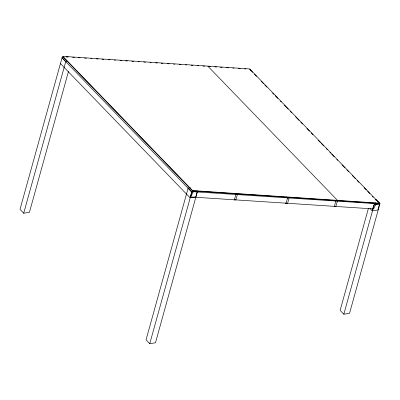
<?xml version="1.0" encoding="UTF-8"?>
<svg xmlns="http://www.w3.org/2000/svg" width="400" height="400" viewBox="0 0 400 400"><rect width="100%" height="100%" fill="white"/><g stroke="black" fill="none" stroke-linecap="round" stroke-linejoin="round"><path stroke-width="0.6" d="M63.785 57.41L62.075 57.67L20 209.38L23.705 213.215L29.415 212.35L68.48 71.475M23.705 213.215L65.78 61.505L62.075 57.67M188.125 188.13L146.05 339.84L149.755 343.675L155.465 342.81L197.535 191.1L191.83 191.965L188.125 188.13L190.405 187.785M191.71 192.02L197.42 191.155L195.815 196.935L190.11 197.8L191.71 192.02L62.035 57.81L63.745 57.55M149.755 343.675L191.83 191.965M235.93 194.245L234.33 200.025L235.925 199.785L237.53 194L235.93 194.245L235.065 193.345M287.58 197.905L289.18 197.66L287.575 203.44L285.975 203.685L287.58 197.905L286.71 197.005M337.55 200.41L335.945 206.19L334.35 206.435L335.95 200.65L337.55 200.41L207.875 66.195M368.42 208.335L340.125 310.38L343.83 314.215L349.535 313.35L380 203.505L376.295 199.665L375.15 199.84M372.16 210.835L373.76 205.055L379.47 204.19L377.865 209.97L372.16 210.835L369.99 208.59M343.83 314.215L374.29 204.37L380 203.505M379.46 203.19L192.565 190.575L192.425 190.865L379.325 203.485L379.46 203.19L249.75 68.94L62.85 56.325L62.715 56.615L193.235 191.695L376.1 203.675L373.63 208.925L190.765 196.945L193.235 191.695M66.64 56.98L67.78 56.805M65.78 61.505L67.49 61.245M66.45 56.87L68.32 56.995M72.68 57.29L74.55 57.415M78.29 57.67L80.16 57.795M84.52 58.09L86.39 58.215M90.75 58.51L91.995 58.595M96.355 58.885L98.225 59.015M101.965 59.265L103.83 59.39M108.195 59.685L110.06 59.815M114.425 60.105L115.67 60.19M120.03 60.485L121.9 60.61M125.635 60.865L127.505 60.99M131.865 61.285L133.735 61.41M138.095 61.705L139.34 61.79M143.705 62.085L145.57 62.21M149.935 62.505L151.18 62.59M155.54 62.885L157.41 63.01M161.145 63.26L163.015 63.39M167.375 63.68L169.245 63.81M173.605 64.105L174.855 64.185M179.215 64.48L181.085 64.605M185.445 64.9L186.69 64.985M191.05 65.28L192.92 65.405M197.28 65.7L198.525 65.785M202.89 66.08L204.755 66.205M209.12 66.5L210.365 66.585M214.725 66.88L216.595 67.005M220.33 67.255L222.2 67.385M226.56 67.68L228.43 67.805M232.79 68.1L234.035 68.18M238.4 68.475L240.265 68.605M244.63 68.895L245.875 68.98M249.61 69.235L252.65 72.375M254.385 74.175L256.555 76.42M261.325 81.355L263.495 83.6M264.795 84.95L266.965 87.195M272.605 93.03L273.905 94.375M275.205 95.725L277.81 98.42M280.415 101.11L281.28 102.01M284.32 105.155L288.22 109.195M290.39 111.44L291.695 112.785M295.595 116.825L299.07 120.42M300.805 122.215L302.54 124.01M306.875 128.5L309.48 131.195M311.215 132.99L312.95 134.785M318.155 140.175L320.325 142.42M321.19 143.32L323.795 146.01M326.4 148.705L327.265 149.605M329.87 152.295L330.735 153.195M331.605 154.095L334.205 156.785M336.81 159.48L337.68 160.38M342.015 164.87L345.055 168.01M346.79 169.81L348.525 171.605M352.425 175.645L355.465 178.79M357.2 180.585L358.935 182.38M364.14 187.77L366.31 190.015M367.61 191.36L369.78 193.605M372.385 196.3L373.25 197.195M375.42 199.44L376.72 200.79M377.59 201.685L379.325 203.485M250.015 69.94L250.84 70.79M375.265 202.81L376.1 203.675M285.11 202.785L285.975 203.685M62.85 56.325L192.565 190.575M60.43 63.59L190.11 197.8"/></g></svg>
